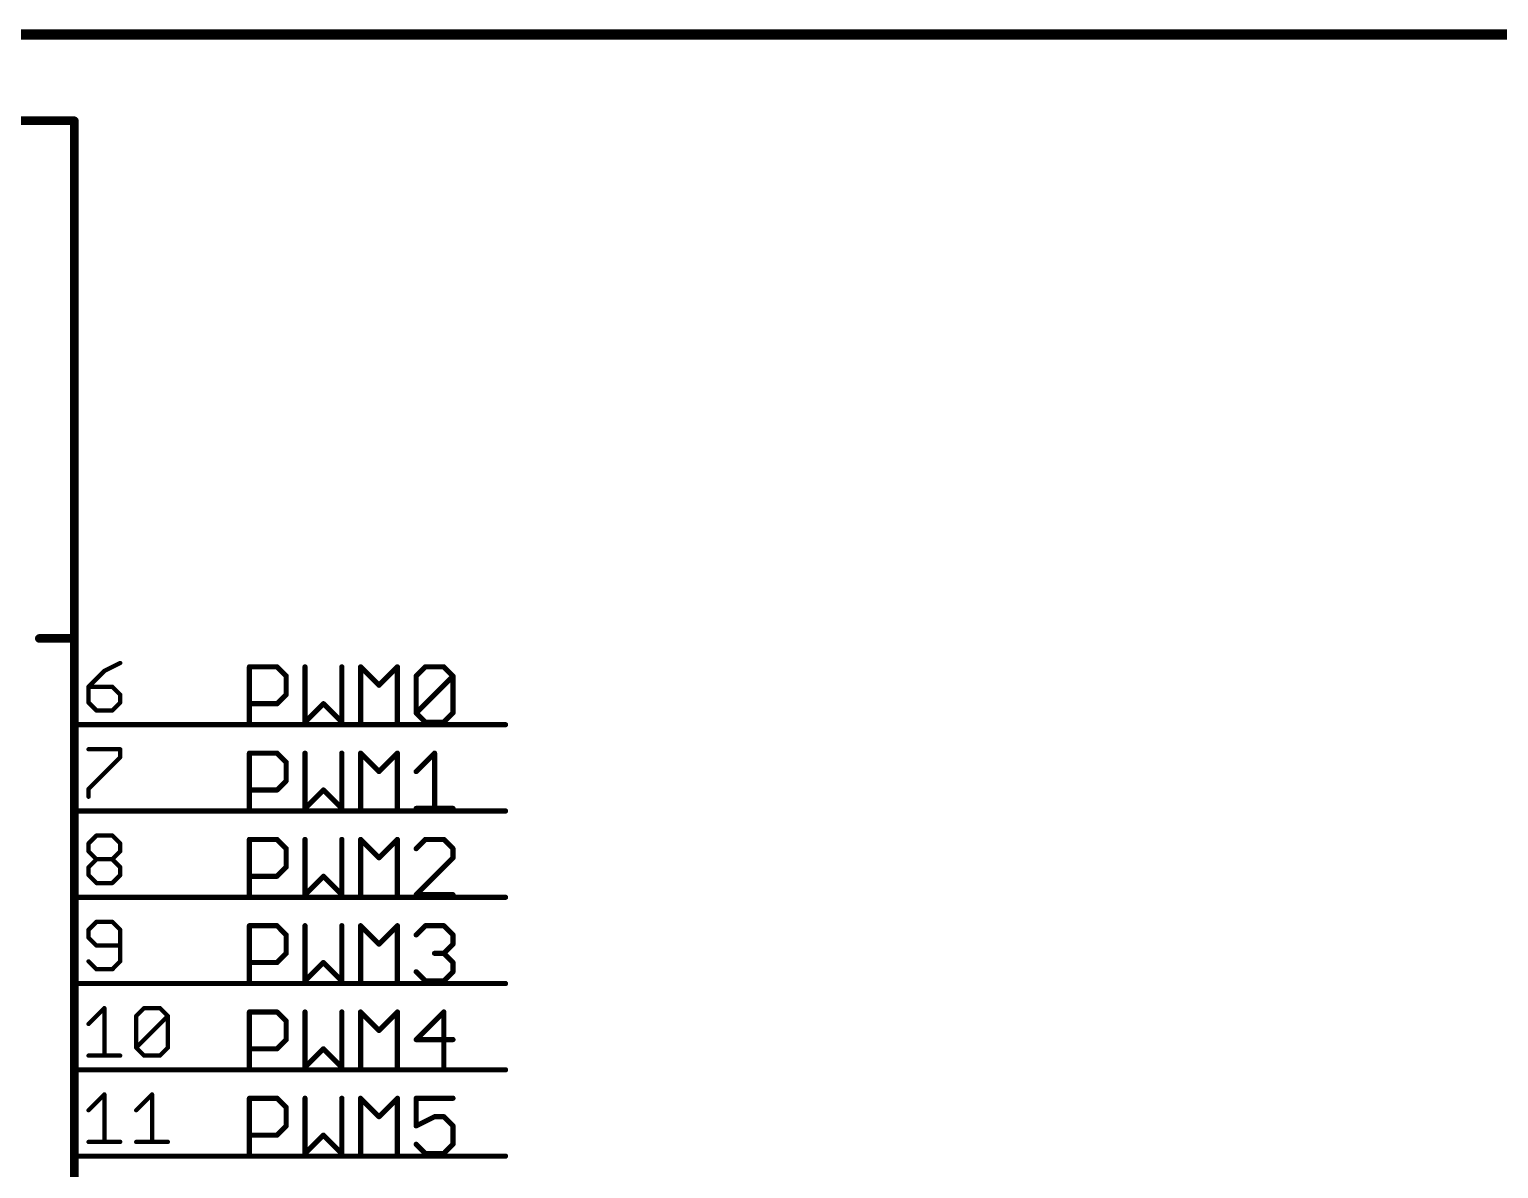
# Model space of a CAD drawing. Extents: x 0 to 264, y 0 to 182.
# Drawn here: x 148.54 to 191.81, y 146.95 to 180.49 of the extents above; entities that cross this region are included whole.
import ezdxf

# ---------------------------------------------------------------- set-up
doc = ezdxf.new("R2010")
doc.units = 0
for name, color, linetype in [('91', 122, 'CONTINUOUS'), ('94', 12, 'CONTINUOUS'), ('95', 251, 'CONTINUOUS')]:
    doc.layers.add(name, color=color, linetype=linetype)

msp = doc.modelspace()

# ---------------------------------------------------------------- linework, layer by layer
at = {"layer": '91', "const_width": 0.1524}
for points in [[(152.4, 160.02), (162.56, 160.02)], [(152.4, 157.48), (162.56, 157.48)], [(152.4, 154.94), (162.56, 154.94)], [(152.4, 152.4), (162.56, 152.4)], [(152.4, 149.86), (162.56, 149.86)], [(152.4, 147.32), (162.56, 147.32)]]:
    msp.add_lwpolyline(points, dxfattribs=at)
at = {"layer": '91', "const_width": 0.0762}
for points in [[(152.4, 160.0581, 1), (152.4, 159.9819)], [(162.56, 159.9819, 1), (162.56, 160.0581)], [(152.4, 157.5181, 1), (152.4, 157.4419)], [(162.56, 157.4419, 1), (162.56, 157.5181)], [(152.4, 154.9781, 1), (152.4, 154.9019)], [(162.56, 154.9019, 1), (162.56, 154.9781)], [(152.4, 152.4381, 1), (152.4, 152.3619)], [(162.56, 152.3619, 1), (162.56, 152.4381)], [(152.4, 149.8981, 1), (152.4, 149.8219)], [(162.56, 149.8219, 1), (162.56, 149.8981)], [(152.4, 147.3581, 1), (152.4, 147.2819)], [(162.56, 147.2819, 1), (162.56, 147.3581)]]:
    msp.add_lwpolyline(points, format="xyb", dxfattribs=at)
at = {"layer": '94'}
for points, const_width in [([(264.16, 180.34), (0, 180.34)], 0.3), ([(114.3, 177.8), (149.86, 177.8)], 0.254), ([(149.86, 162.56), (149.86, 177.8)], 0.254), ([(148.8289, 162.56), (149.86, 162.56)], 0.254), ([(149.86, 162.56), (149.86, 114.3)], 0.254), ([(152.4, 160.02), (149.86, 160.02)], 0.1524), ([(152.4, 157.48), (149.86, 157.48)], 0.1524), ([(152.4, 154.94), (149.86, 154.94)], 0.1524), ([(152.4, 152.4), (149.86, 152.4)], 0.1524), ([(152.4, 149.86), (149.86, 149.86)], 0.1524), ([(152.4, 147.32), (149.86, 147.32)], 0.1524)]:
    msp.add_lwpolyline(points, dxfattribs=dict(at, const_width=const_width))
for points, const_width in [([(149.9235, 177.8, 1), (149.7965, 177.8)], 0.127), ([(149.86, 177.7365, 1), (149.86, 177.8635)], 0.127), ([(148.8289, 162.6235, 1), (148.8289, 162.4965)], 0.127), ([(149.9235, 162.56, 1), (149.7965, 162.56)], 0.127), ([(149.7965, 162.56, 1), (149.9235, 162.56)], 0.127), ([(149.86, 162.4965, 1), (149.86, 162.6235)], 0.127), ([(149.86, 160.0581, 1), (149.86, 159.9819)], 0.0762), ([(152.4, 159.9819, 1), (152.4, 160.0581)], 0.0762), ([(149.86, 157.5181, 1), (149.86, 157.4419)], 0.0762), ([(152.4, 157.4419, 1), (152.4, 157.5181)], 0.0762), ([(149.86, 154.9781, 1), (149.86, 154.9019)], 0.0762), ([(152.4, 154.9019, 1), (152.4, 154.9781)], 0.0762), ([(149.86, 152.4381, 1), (149.86, 152.3619)], 0.0762), ([(152.4, 152.3619, 1), (152.4, 152.4381)], 0.0762), ([(149.86, 149.8981, 1), (149.86, 149.8219)], 0.0762), ([(152.4, 149.8219, 1), (152.4, 149.8981)], 0.0762), ([(149.86, 147.3581, 1), (149.86, 147.2819)], 0.0762), ([(152.4, 147.2819, 1), (152.4, 147.3581)], 0.0762)]:
    msp.add_lwpolyline(points, format="xyb", dxfattribs=dict(at, const_width=const_width))
at = {"layer": '95'}
for points, const_width in [([(151.2112, 161.8373), (150.7452, 161.6043)], 0.127), ([(150.7452, 161.6043), (150.2791, 161.1382)], 0.127), ([(155.0162, 160.0962), (155.0162, 161.7232)], 0.1524), ([(155.0162, 161.7232), (155.8297, 161.7232)], 0.1524), ([(155.8297, 161.7232), (156.1009, 161.452)], 0.1524), ([(156.1009, 161.452), (156.1009, 160.9097)], 0.1524), ([(156.6534, 161.7232), (156.6534, 160.0962)], 0.1524), ([(157.738, 160.0962), (157.738, 161.7232)], 0.1524), ([(158.2905, 160.0962), (158.2905, 161.7232)], 0.1524), ([(158.2905, 161.7232), (158.8328, 161.1809)], 0.1524), ([(158.8328, 161.1809), (159.3752, 161.7232)], 0.1524), ([(159.3752, 161.7232), (159.3752, 160.0962)], 0.1524), ([(159.9277, 161.452), (160.1988, 161.7232)], 0.1524), ([(159.9277, 160.3674), (159.9277, 161.452)], 0.1524), ([(159.9277, 160.3674), (161.0123, 161.452)], 0.1524), ([(160.1988, 161.7232), (160.7412, 161.7232)], 0.1524), ([(160.7412, 161.7232), (161.0123, 161.452)], 0.1524), ([(161.0123, 161.452), (161.0123, 160.3674)], 0.1524), ([(150.2791, 161.1382), (150.2791, 160.6721)], 0.127), ([(150.9782, 161.1382), (150.2791, 161.1382)], 0.127), ([(151.2112, 160.9052), (150.9782, 161.1382)], 0.127), ([(151.2112, 160.6721), (151.2112, 160.9052)], 0.127), ([(156.1009, 160.9097), (155.8297, 160.6385)], 0.1524), ([(150.2791, 160.6721), (150.5121, 160.4391)], 0.127), ([(150.9782, 160.4391), (151.2112, 160.6721)], 0.127), ([(155.8297, 160.6385), (155.0162, 160.6385)], 0.1524), ([(156.6534, 160.0962), (157.1957, 160.6385)], 0.1524), ([(157.1957, 160.6385), (157.738, 160.0962)], 0.1524), ([(150.5121, 160.4391), (150.9782, 160.4391)], 0.127), ([(160.1988, 160.0962), (159.9277, 160.3674)], 0.1524), ([(160.7412, 160.0962), (160.1988, 160.0962)], 0.1524), ([(161.0123, 160.3674), (160.7412, 160.0962)], 0.1524), ([(150.2791, 159.2973), (151.2112, 159.2973)], 0.127), ([(151.2112, 159.2973), (151.2112, 159.0643)], 0.127), ([(155.0162, 157.5562), (155.0162, 159.1832)], 0.1524), ([(155.0162, 159.1832), (155.8297, 159.1832)], 0.1524), ([(155.8297, 159.1832), (156.1009, 158.912)], 0.1524), ([(156.6534, 159.1832), (156.6534, 157.5562)], 0.1524), ([(157.738, 157.5562), (157.738, 159.1832)], 0.1524), ([(158.2905, 157.5562), (158.2905, 159.1832)], 0.1524), ([(158.2905, 159.1832), (158.8328, 158.6409)], 0.1524), ([(158.8328, 158.6409), (159.3752, 159.1832)], 0.1524), ([(159.3752, 159.1832), (159.3752, 157.5562)], 0.1524), ([(159.9277, 158.6409), (160.47, 159.1832)], 0.1524), ([(160.47, 159.1832), (160.47, 157.5562)], 0.1524), ([(151.2112, 159.0643), (150.2791, 158.1321)], 0.127), ([(156.1009, 158.912), (156.1009, 158.3697)], 0.1524), ([(156.1009, 158.3697), (155.8297, 158.0985)], 0.1524), ([(150.2791, 158.1321), (150.2791, 157.8991)], 0.127), ([(155.8297, 158.0985), (155.0162, 158.0985)], 0.1524), ([(156.6534, 157.5562), (157.1957, 158.0985)], 0.1524), ([(157.1957, 158.0985), (157.738, 157.5562)], 0.1524), ([(159.9277, 157.5562), (161.0123, 157.5562)], 0.1524), ([(150.2791, 156.5243), (150.5121, 156.7573)], 0.127), ([(150.5121, 156.7573), (150.9782, 156.7573)], 0.127), ([(150.9782, 156.7573), (151.2112, 156.5243)], 0.127), ([(155.0162, 155.0162), (155.0162, 156.6432)], 0.1524), ([(155.0162, 156.6432), (155.8297, 156.6432)], 0.1524), ([(155.8297, 156.6432), (156.1009, 156.372)], 0.1524), ([(156.6534, 156.6432), (156.6534, 155.0162)], 0.1524), ([(157.738, 155.0162), (157.738, 156.6432)], 0.1524), ([(158.2905, 155.0162), (158.2905, 156.6432)], 0.1524), ([(158.2905, 156.6432), (158.8328, 156.1009)], 0.1524), ([(158.8328, 156.1009), (159.3752, 156.6432)], 0.1524), ([(159.3752, 156.6432), (159.3752, 155.0162)], 0.1524), ([(160.1988, 156.6432), (159.9277, 156.372)], 0.1524), ([(160.7412, 156.6432), (160.1988, 156.6432)], 0.1524), ([(161.0123, 156.372), (160.7412, 156.6432)], 0.1524), ([(150.2791, 156.2912), (150.2791, 156.5243)], 0.127), ([(150.5121, 156.0582), (150.2791, 156.2912)], 0.127), ([(151.2112, 156.2912), (150.9782, 156.0582)], 0.127), ([(151.2112, 156.5243), (151.2112, 156.2912)], 0.127), ([(156.1009, 156.372), (156.1009, 155.8297)], 0.1524), ([(161.0123, 156.1009), (161.0123, 156.372)], 0.1524), ([(150.2791, 155.8252), (150.5121, 156.0582)], 0.127), ([(150.2791, 155.5921), (150.2791, 155.8252)], 0.127), ([(150.5121, 156.0582), (150.9782, 156.0582)], 0.127), ([(150.9782, 156.0582), (151.2112, 155.8252)], 0.127), ([(151.2112, 155.8252), (151.2112, 155.5921)], 0.127), ([(156.1009, 155.8297), (155.8297, 155.5585)], 0.1524), ([(159.9277, 155.0162), (161.0123, 156.1009)], 0.1524), ([(150.5121, 155.3591), (150.2791, 155.5921)], 0.127), ([(150.9782, 155.3591), (150.5121, 155.3591)], 0.127), ([(151.2112, 155.5921), (150.9782, 155.3591)], 0.127), ([(155.8297, 155.5585), (155.0162, 155.5585)], 0.1524), ([(156.6534, 155.0162), (157.1957, 155.5585)], 0.1524), ([(157.1957, 155.5585), (157.738, 155.0162)], 0.1524), ([(161.0123, 155.0162), (159.9277, 155.0162)], 0.1524), ([(150.5121, 154.2173), (150.2791, 153.9843)], 0.127), ([(150.2791, 153.9843), (150.2791, 153.7512)], 0.127), ([(150.9782, 154.2173), (150.5121, 154.2173)], 0.127), ([(151.2112, 153.9843), (150.9782, 154.2173)], 0.127), ([(151.2112, 153.0521), (151.2112, 153.9843)], 0.127), ([(155.0162, 152.4762), (155.0162, 154.1032)], 0.1524), ([(155.0162, 154.1032), (155.8297, 154.1032)], 0.1524), ([(155.8297, 154.1032), (156.1009, 153.832)], 0.1524), ([(156.6534, 154.1032), (156.6534, 152.4762)], 0.1524), ([(157.738, 152.4762), (157.738, 154.1032)], 0.1524), ([(158.2905, 152.4762), (158.2905, 154.1032)], 0.1524), ([(158.2905, 154.1032), (158.8328, 153.5609)], 0.1524), ([(158.8328, 153.5609), (159.3752, 154.1032)], 0.1524), ([(159.3752, 154.1032), (159.3752, 152.4762)], 0.1524), ([(159.9277, 153.832), (160.1988, 154.1032)], 0.1524), ([(160.1988, 154.1032), (160.7412, 154.1032)], 0.1524), ([(160.7412, 154.1032), (161.0123, 153.832)], 0.1524), ([(150.2791, 153.7512), (150.5121, 153.5182)], 0.127), ([(156.1009, 153.832), (156.1009, 153.2897)], 0.1524), ([(161.0123, 153.5609), (160.7412, 153.2897)], 0.1524), ([(161.0123, 153.832), (161.0123, 153.5609)], 0.1524), ([(150.5121, 153.5182), (151.2112, 153.5182)], 0.127), ([(156.1009, 153.2897), (155.8297, 153.0185)], 0.1524), ([(160.7412, 153.2897), (160.47, 153.2897)], 0.1524), ([(160.7412, 153.2897), (161.0123, 153.0185)], 0.1524), ([(150.2791, 153.0521), (150.5121, 152.8191)], 0.127), ([(150.5121, 152.8191), (150.9782, 152.8191)], 0.127), ([(150.9782, 152.8191), (151.2112, 153.0521)], 0.127), ([(155.8297, 153.0185), (155.0162, 153.0185)], 0.1524), ([(156.6534, 152.4762), (157.1957, 153.0185)], 0.1524), ([(157.1957, 153.0185), (157.738, 152.4762)], 0.1524), ([(160.1988, 152.4762), (159.9277, 152.7474)], 0.1524), ([(161.0123, 152.7474), (160.7412, 152.4762)], 0.1524), ([(161.0123, 153.0185), (161.0123, 152.7474)], 0.1524), ([(160.7412, 152.4762), (160.1988, 152.4762)], 0.1524), ([(150.2791, 151.2112), (150.7452, 151.6773)], 0.127), ([(150.7452, 151.6773), (150.7452, 150.2791)], 0.127), ([(151.6824, 151.4443), (151.9154, 151.6773)], 0.127), ([(151.6824, 150.5121), (151.6824, 151.4443)], 0.127), ([(151.6824, 150.5121), (152.6145, 151.4443)], 0.127), ([(151.9154, 151.6773), (152.3815, 151.6773)], 0.127), ([(152.3815, 151.6773), (152.6145, 151.4443)], 0.127), ([(152.6145, 151.4443), (152.6145, 150.5121)], 0.127), ([(155.0162, 149.9362), (155.0162, 151.5632)], 0.1524), ([(155.0162, 151.5632), (155.8297, 151.5632)], 0.1524), ([(155.8297, 151.5632), (156.1009, 151.292)], 0.1524), ([(156.6534, 151.5632), (156.6534, 149.9362)], 0.1524), ([(157.738, 149.9362), (157.738, 151.5632)], 0.1524), ([(158.2905, 149.9362), (158.2905, 151.5632)], 0.1524), ([(158.2905, 151.5632), (158.8328, 151.0209)], 0.1524), ([(158.8328, 151.0209), (159.3752, 151.5632)], 0.1524), ([(159.3752, 151.5632), (159.3752, 149.9362)], 0.1524), ([(160.7412, 151.5632), (159.9277, 150.7497)], 0.1524), ([(160.7412, 149.9362), (160.7412, 151.5632)], 0.1524), ([(156.1009, 151.292), (156.1009, 150.7497)], 0.1524), ([(156.1009, 150.7497), (155.8297, 150.4785)], 0.1524), ([(159.9277, 150.7497), (161.0123, 150.7497)], 0.1524), ([(150.2791, 150.2791), (151.2112, 150.2791)], 0.127), ([(151.9154, 150.2791), (151.6824, 150.5121)], 0.127), ([(152.3815, 150.2791), (151.9154, 150.2791)], 0.127), ([(152.6145, 150.5121), (152.3815, 150.2791)], 0.127), ([(155.8297, 150.4785), (155.0162, 150.4785)], 0.1524), ([(156.6534, 149.9362), (157.1957, 150.4785)], 0.1524), ([(157.1957, 150.4785), (157.738, 149.9362)], 0.1524), ([(150.2791, 148.6712), (150.7452, 149.1373)], 0.127), ([(150.7452, 149.1373), (150.7452, 147.7391)], 0.127), ([(151.6824, 148.6712), (152.1484, 149.1373)], 0.127), ([(152.1484, 149.1373), (152.1484, 147.7391)], 0.127), ([(155.0162, 147.3962), (155.0162, 149.0232)], 0.1524), ([(155.0162, 149.0232), (155.8297, 149.0232)], 0.1524), ([(155.8297, 149.0232), (156.1009, 148.752)], 0.1524), ([(156.6534, 149.0232), (156.6534, 147.3962)], 0.1524), ([(157.738, 147.3962), (157.738, 149.0232)], 0.1524), ([(158.2905, 147.3962), (158.2905, 149.0232)], 0.1524), ([(158.2905, 149.0232), (158.8328, 148.4809)], 0.1524), ([(158.8328, 148.4809), (159.3752, 149.0232)], 0.1524), ([(159.3752, 149.0232), (159.3752, 147.3962)], 0.1524), ([(161.0123, 149.0232), (159.9277, 149.0232)], 0.1524), ([(159.9277, 149.0232), (159.9277, 148.2097)], 0.1524), ([(156.1009, 148.752), (156.1009, 148.2097)], 0.1524), ([(159.9277, 148.2097), (160.47, 148.4809)], 0.1524), ([(160.47, 148.4809), (160.7412, 148.4809)], 0.1524), ([(160.7412, 148.4809), (161.0123, 148.2097)], 0.1524), ([(155.8297, 147.9385), (155.0162, 147.9385)], 0.1524), ([(156.1009, 148.2097), (155.8297, 147.9385)], 0.1524), ([(156.6534, 147.3962), (157.1957, 147.9385)], 0.1524), ([(157.1957, 147.9385), (157.738, 147.3962)], 0.1524), ([(161.0123, 148.2097), (161.0123, 147.6674)], 0.1524), ([(150.2791, 147.7391), (151.2112, 147.7391)], 0.127), ([(151.6824, 147.7391), (152.6145, 147.7391)], 0.127), ([(160.1988, 147.3962), (159.9277, 147.6674)], 0.1524), ([(161.0123, 147.6674), (160.7412, 147.3962)], 0.1524), ([(160.7412, 147.3962), (160.1988, 147.3962)], 0.1524)]:
    msp.add_lwpolyline(points, dxfattribs=dict(at, const_width=const_width))
for points, const_width in [([(151.2254, 161.8089, 1), (151.197, 161.8657)], 0.0635), ([(150.731, 161.6327, 1), (150.7594, 161.5759)], 0.0635), ([(150.7676, 161.5818, 1), (150.7227, 161.6267)], 0.0635), ([(155.0543, 161.7232, 1), (154.9781, 161.7232)], 0.0762), ([(155.0162, 161.7613, 1), (155.0162, 161.6851)], 0.0762), ([(155.8566, 161.7501, 1), (155.8028, 161.6962)], 0.0762), ([(155.8297, 161.6851, 1), (155.8297, 161.7613)], 0.0762), ([(156.139, 161.452, 1), (156.0628, 161.452)], 0.0762), ([(156.0739, 161.4251, 1), (156.1278, 161.479)], 0.0762), ([(156.6915, 161.7232, 1), (156.6153, 161.7232)], 0.0762), ([(157.7761, 161.7232, 1), (157.6999, 161.7232)], 0.0762), ([(158.3286, 161.7232, 1), (158.2524, 161.7232)], 0.0762), ([(158.3175, 161.7501, 1), (158.2636, 161.6962)], 0.0762), ([(159.4133, 161.7232, 1), (159.3371, 161.7232)], 0.0762), ([(159.4021, 161.6962, 1), (159.3482, 161.7501)], 0.0762), ([(159.9007, 161.479, 1), (159.9546, 161.4251)], 0.0762), ([(159.9658, 161.452, 1), (159.8896, 161.452)], 0.0762), ([(160.1988, 161.7613, 1), (160.1988, 161.6851)], 0.0762), ([(160.2258, 161.6962, 1), (160.1719, 161.7501)], 0.0762), ([(160.7681, 161.7501, 1), (160.7142, 161.6962)], 0.0762), ([(160.7412, 161.6851, 1), (160.7412, 161.7613)], 0.0762), ([(161.0504, 161.452, 1), (160.9742, 161.452)], 0.0762), ([(161.0393, 161.4251, 1), (160.9854, 161.479)], 0.0762), ([(160.9854, 161.4251, 1), (161.0393, 161.479)], 0.0762), ([(150.2791, 161.1699, 1), (150.2791, 161.1064)], 0.0635), ([(150.2566, 161.1606, 1), (150.3016, 161.1157)], 0.0635), ([(150.3108, 161.1382, 1), (150.2474, 161.1382)], 0.0635), ([(151.0006, 161.1606, 1), (150.9557, 161.1157)], 0.0635), ([(150.9782, 161.1064, 1), (150.9782, 161.1699)], 0.0635), ([(151.243, 160.9052, 1), (151.1795, 160.9052)], 0.0635), ([(156.1278, 160.8828, 1), (156.0739, 160.9366)], 0.0762), ([(158.8059, 161.2078, 1), (158.8598, 161.1539)], 0.0762), ([(158.8059, 161.1539, 1), (158.8598, 161.2078)], 0.0762), ([(150.3016, 160.6946, 1), (150.2566, 160.6497)], 0.0635), ([(150.2474, 160.6721, 1), (150.3108, 160.6721)], 0.0635), ([(151.1795, 160.6721, 1), (151.243, 160.6721)], 0.0635), ([(151.1888, 160.8827, 1), (151.2337, 160.9276)], 0.0635), ([(151.2337, 160.6497, 1), (151.1888, 160.6946)], 0.0635), ([(155.0162, 160.6766, 1), (155.0162, 160.6004)], 0.0762), ([(155.8028, 160.6655, 1), (155.8566, 160.6116)], 0.0762), ([(155.8297, 160.6004, 1), (155.8297, 160.6766)], 0.0762), ([(156.0628, 160.9097, 1), (156.139, 160.9097)], 0.0762), ([(157.2226, 160.6655, 1), (157.1687, 160.6116)], 0.0762), ([(157.2226, 160.6116, 1), (157.1687, 160.6655)], 0.0762), ([(150.5121, 160.4708, 1), (150.5121, 160.4074)], 0.0635), ([(150.4897, 160.4166, 1), (150.5346, 160.4616)], 0.0635), ([(150.9557, 160.4616, 1), (151.0006, 160.4166)], 0.0635), ([(150.9782, 160.4074, 1), (150.9782, 160.4708)], 0.0635), ([(154.9781, 160.0962, 1), (155.0543, 160.0962)], 0.0762), ([(156.6264, 160.1231, 1), (156.6803, 160.0693)], 0.0762), ([(156.6153, 160.0962, 1), (156.6915, 160.0962)], 0.0762), ([(157.6999, 160.0962, 1), (157.7761, 160.0962)], 0.0762), ([(157.7111, 160.0693, 1), (157.765, 160.1231)], 0.0762), ([(158.2524, 160.0962, 1), (158.3286, 160.0962)], 0.0762), ([(159.3371, 160.0962, 1), (159.4133, 160.0962)], 0.0762), ([(159.9546, 160.3943, 1), (159.9007, 160.3404)], 0.0762), ([(159.9007, 160.3943, 1), (159.9546, 160.3404)], 0.0762), ([(159.8896, 160.3674, 1), (159.9658, 160.3674)], 0.0762), ([(160.1988, 160.1343, 1), (160.1988, 160.0581)], 0.0762), ([(160.1719, 160.0693, 1), (160.2258, 160.1231)], 0.0762), ([(160.7142, 160.1231, 1), (160.7681, 160.0693)], 0.0762), ([(160.7412, 160.0581, 1), (160.7412, 160.1343)], 0.0762), ([(160.9742, 160.3674, 1), (161.0504, 160.3674)], 0.0762), ([(161.0393, 160.3404, 1), (160.9854, 160.3943)], 0.0762), ([(150.2791, 159.329, 1), (150.2791, 159.2655)], 0.0635), ([(151.243, 159.2973, 1), (151.1795, 159.2973)], 0.0635), ([(151.2112, 159.2655, 1), (151.2112, 159.329)], 0.0635), ([(155.0543, 159.1832, 1), (154.9781, 159.1832)], 0.0762), ([(155.0162, 159.2213, 1), (155.0162, 159.1451)], 0.0762), ([(155.8566, 159.2101, 1), (155.8028, 159.1562)], 0.0762), ([(155.8297, 159.1451, 1), (155.8297, 159.2213)], 0.0762), ([(156.6915, 159.1832, 1), (156.6153, 159.1832)], 0.0762), ([(157.7761, 159.1832, 1), (157.6999, 159.1832)], 0.0762), ([(158.3286, 159.1832, 1), (158.2524, 159.1832)], 0.0762), ([(158.3175, 159.2101, 1), (158.2636, 159.1562)], 0.0762), ([(159.4133, 159.1832, 1), (159.3371, 159.1832)], 0.0762), ([(159.4021, 159.1562, 1), (159.3482, 159.2101)], 0.0762), ([(160.5081, 159.1832, 1), (160.4319, 159.1832)], 0.0762), ([(160.4969, 159.1562, 1), (160.4431, 159.2101)], 0.0762), ([(151.1795, 159.0643, 1), (151.243, 159.0643)], 0.0635), ([(151.2337, 159.0418, 1), (151.1888, 159.0867)], 0.0635), ([(156.139, 158.912, 1), (156.0628, 158.912)], 0.0762), ([(156.0739, 158.8851, 1), (156.1278, 158.939)], 0.0762), ([(156.0628, 158.3697, 1), (156.139, 158.3697)], 0.0762), ([(156.1278, 158.3428, 1), (156.0739, 158.3966)], 0.0762), ([(158.8059, 158.6678, 1), (158.8598, 158.6139)], 0.0762), ([(158.8059, 158.6139, 1), (158.8598, 158.6678)], 0.0762), ([(159.9007, 158.6678, 1), (159.9546, 158.6139)], 0.0762), ([(150.2566, 158.1546, 1), (150.3016, 158.1097)], 0.0635), ([(150.3108, 158.1321, 1), (150.2474, 158.1321)], 0.0635), ([(155.0162, 158.1366, 1), (155.0162, 158.0604)], 0.0762), ([(155.8028, 158.1255, 1), (155.8566, 158.0716)], 0.0762), ([(155.8297, 158.0604, 1), (155.8297, 158.1366)], 0.0762), ([(157.2226, 158.1255, 1), (157.1687, 158.0716)], 0.0762), ([(157.2226, 158.0716, 1), (157.1687, 158.1255)], 0.0762), ([(150.2474, 157.8991, 1), (150.3108, 157.8991)], 0.0635), ([(154.9781, 157.5562, 1), (155.0543, 157.5562)], 0.0762), ([(156.6264, 157.5831, 1), (156.6803, 157.5293)], 0.0762), ([(156.6153, 157.5562, 1), (156.6915, 157.5562)], 0.0762), ([(157.6999, 157.5562, 1), (157.7761, 157.5562)], 0.0762), ([(157.7111, 157.5293, 1), (157.765, 157.5831)], 0.0762), ([(158.2524, 157.5562, 1), (158.3286, 157.5562)], 0.0762), ([(159.3371, 157.5562, 1), (159.4133, 157.5562)], 0.0762), ([(159.9277, 157.5943, 1), (159.9277, 157.5181)], 0.0762), ([(160.4319, 157.5562, 1), (160.5081, 157.5562)], 0.0762), ([(161.0123, 157.5181, 1), (161.0123, 157.5943)], 0.0762), ([(150.5121, 156.789, 1), (150.5121, 156.7255)], 0.0635), ([(150.5346, 156.7348, 1), (150.4897, 156.7797)], 0.0635), ([(151.0006, 156.7797, 1), (150.9557, 156.7348)], 0.0635), ([(150.9782, 156.7255, 1), (150.9782, 156.789)], 0.0635), ([(155.0543, 156.6432, 1), (154.9781, 156.6432)], 0.0762), ([(155.0162, 156.6813, 1), (155.0162, 156.6051)], 0.0762), ([(155.8566, 156.6701, 1), (155.8028, 156.6162)], 0.0762), ([(155.8297, 156.6051, 1), (155.8297, 156.6813)], 0.0762), ([(156.6915, 156.6432, 1), (156.6153, 156.6432)], 0.0762), ([(157.7761, 156.6432, 1), (157.6999, 156.6432)], 0.0762), ([(158.3286, 156.6432, 1), (158.2524, 156.6432)], 0.0762), ([(158.3175, 156.6701, 1), (158.2636, 156.6162)], 0.0762), ([(159.4133, 156.6432, 1), (159.3371, 156.6432)], 0.0762), ([(159.4021, 156.6162, 1), (159.3482, 156.6701)], 0.0762), ([(160.1988, 156.6813, 1), (160.1988, 156.6051)], 0.0762), ([(160.2258, 156.6162, 1), (160.1719, 156.6701)], 0.0762), ([(160.7681, 156.6701, 1), (160.7142, 156.6162)], 0.0762), ([(160.7412, 156.6051, 1), (160.7412, 156.6813)], 0.0762), ([(150.2566, 156.5467, 1), (150.3016, 156.5018)], 0.0635), ([(150.3016, 156.3137, 1), (150.2566, 156.2688)], 0.0635), ([(150.3108, 156.5243, 1), (150.2474, 156.5243)], 0.0635), ([(150.2474, 156.2912, 1), (150.3108, 156.2912)], 0.0635), ([(151.243, 156.5243, 1), (151.1795, 156.5243)], 0.0635), ([(151.1795, 156.2912, 1), (151.243, 156.2912)], 0.0635), ([(151.1888, 156.5018, 1), (151.2337, 156.5467)], 0.0635), ([(151.2337, 156.2688, 1), (151.1888, 156.3137)], 0.0635), ([(156.139, 156.372, 1), (156.0628, 156.372)], 0.0762), ([(156.0739, 156.3451, 1), (156.1278, 156.399)], 0.0762), ([(159.9007, 156.399, 1), (159.9546, 156.3451)], 0.0762), ([(161.0504, 156.372, 1), (160.9742, 156.372)], 0.0762), ([(160.9854, 156.3451, 1), (161.0393, 156.399)], 0.0762), ([(150.2566, 155.8476, 1), (150.3016, 155.8027)], 0.0635), ([(150.3108, 155.8252, 1), (150.2474, 155.8252)], 0.0635), ([(150.5121, 156.0899, 1), (150.5121, 156.0264)], 0.0635), ([(150.5346, 156.0357, 1), (150.4897, 156.0806)], 0.0635), ([(150.4897, 156.0357, 1), (150.5346, 156.0806)], 0.0635), ([(151.0006, 156.0806, 1), (150.9557, 156.0357)], 0.0635), ([(150.9557, 156.0806, 1), (151.0006, 156.0357)], 0.0635), ([(150.9782, 156.0264, 1), (150.9782, 156.0899)], 0.0635), ([(151.243, 155.8252, 1), (151.1795, 155.8252)], 0.0635), ([(151.1888, 155.8027, 1), (151.2337, 155.8476)], 0.0635), ([(156.0628, 155.8297, 1), (156.139, 155.8297)], 0.0762), ([(156.1278, 155.8028, 1), (156.0739, 155.8566)], 0.0762), ([(158.8059, 156.1278, 1), (158.8598, 156.0739)], 0.0762), ([(158.8059, 156.0739, 1), (158.8598, 156.1278)], 0.0762), ([(160.9742, 156.1009, 1), (161.0504, 156.1009)], 0.0762), ([(161.0393, 156.0739, 1), (160.9854, 156.1278)], 0.0762), ([(150.3016, 155.6146, 1), (150.2566, 155.5697)], 0.0635), ([(150.2474, 155.5921, 1), (150.3108, 155.5921)], 0.0635), ([(150.5121, 155.3909, 1), (150.5121, 155.3274)], 0.0635), ([(150.4897, 155.3366, 1), (150.5346, 155.3816)], 0.0635), ([(150.9557, 155.3816, 1), (151.0006, 155.3366)], 0.0635), ([(150.9782, 155.3274, 1), (150.9782, 155.3909)], 0.0635), ([(151.1795, 155.5921, 1), (151.243, 155.5921)], 0.0635), ([(151.2337, 155.5697, 1), (151.1888, 155.6146)], 0.0635), ([(155.0162, 155.5966, 1), (155.0162, 155.5204)], 0.0762), ([(155.8028, 155.5855, 1), (155.8566, 155.5316)], 0.0762), ([(155.8297, 155.5204, 1), (155.8297, 155.5966)], 0.0762), ([(157.2226, 155.5855, 1), (157.1687, 155.5316)], 0.0762), ([(157.2226, 155.5316, 1), (157.1687, 155.5855)], 0.0762), ([(154.9781, 155.0162, 1), (155.0543, 155.0162)], 0.0762), ([(156.6264, 155.0431, 1), (156.6803, 154.9893)], 0.0762), ([(156.6153, 155.0162, 1), (156.6915, 155.0162)], 0.0762), ([(157.6999, 155.0162, 1), (157.7761, 155.0162)], 0.0762), ([(157.7111, 154.9893, 1), (157.765, 155.0431)], 0.0762), ([(158.2524, 155.0162, 1), (158.3286, 155.0162)], 0.0762), ([(159.3371, 155.0162, 1), (159.4133, 155.0162)], 0.0762), ([(159.9277, 155.0543, 1), (159.9277, 154.9781)], 0.0762), ([(159.9007, 155.0431, 1), (159.9546, 154.9893)], 0.0762), ([(161.0123, 154.9781, 1), (161.0123, 155.0543)], 0.0762), ([(150.3108, 153.9843, 1), (150.2474, 153.9843)], 0.0635), ([(150.5121, 154.249, 1), (150.5121, 154.1855)], 0.0635), ([(150.5346, 154.1948, 1), (150.4897, 154.2397)], 0.0635), ([(151.0006, 154.2397, 1), (150.9557, 154.1948)], 0.0635), ([(150.9782, 154.1855, 1), (150.9782, 154.249)], 0.0635), ([(151.243, 153.9843, 1), (151.1795, 153.9843)], 0.0635), ([(155.0543, 154.1032, 1), (154.9781, 154.1032)], 0.0762), ([(155.0162, 154.1413, 1), (155.0162, 154.0651)], 0.0762), ([(155.8566, 154.1301, 1), (155.8028, 154.0762)], 0.0762), ([(155.8297, 154.0651, 1), (155.8297, 154.1413)], 0.0762), ([(156.6915, 154.1032, 1), (156.6153, 154.1032)], 0.0762), ([(157.7761, 154.1032, 1), (157.6999, 154.1032)], 0.0762), ([(158.3286, 154.1032, 1), (158.2524, 154.1032)], 0.0762), ([(158.3175, 154.1301, 1), (158.2636, 154.0762)], 0.0762), ([(159.4133, 154.1032, 1), (159.3371, 154.1032)], 0.0762), ([(159.4021, 154.0762, 1), (159.3482, 154.1301)], 0.0762), ([(160.1988, 154.1413, 1), (160.1988, 154.0651)], 0.0762), ([(160.2258, 154.0762, 1), (160.1719, 154.1301)], 0.0762), ([(160.7681, 154.1301, 1), (160.7142, 154.0762)], 0.0762), ([(160.7412, 154.0651, 1), (160.7412, 154.1413)], 0.0762), ([(150.2566, 154.0067, 1), (150.3016, 153.9618)], 0.0635), ([(150.3016, 153.7737, 1), (150.2566, 153.7288)], 0.0635), ([(150.2474, 153.7512, 1), (150.3108, 153.7512)], 0.0635), ([(151.1888, 153.9618, 1), (151.2337, 154.0067)], 0.0635), ([(156.139, 153.832, 1), (156.0628, 153.832)], 0.0762), ([(156.0739, 153.8051, 1), (156.1278, 153.859)], 0.0762), ([(158.8059, 153.5878, 1), (158.8598, 153.5339)], 0.0762), ([(158.8059, 153.5339, 1), (158.8598, 153.5878)], 0.0762), ([(159.9007, 153.859, 1), (159.9546, 153.8051)], 0.0762), ([(161.0504, 153.832, 1), (160.9742, 153.832)], 0.0762), ([(160.9854, 153.8051, 1), (161.0393, 153.859)], 0.0762), ([(161.0393, 153.5339, 1), (160.9854, 153.5878)], 0.0762), ([(150.5121, 153.5499, 1), (150.5121, 153.4864)], 0.0635), ([(150.4897, 153.4957, 1), (150.5346, 153.5406)], 0.0635), ([(151.2112, 153.4864, 1), (151.2112, 153.5499)], 0.0635), ([(156.0628, 153.2897, 1), (156.139, 153.2897)], 0.0762), ([(156.1278, 153.2628, 1), (156.0739, 153.3166)], 0.0762), ([(160.47, 153.3278, 1), (160.47, 153.2516)], 0.0762), ([(160.7681, 153.3166, 1), (160.7142, 153.2628)], 0.0762), ([(160.7142, 153.3166, 1), (160.7681, 153.2628)], 0.0762), ([(160.7412, 153.2516, 1), (160.7412, 153.3278)], 0.0762), ([(160.9742, 153.5609, 1), (161.0504, 153.5609)], 0.0762), ([(150.3016, 153.0746, 1), (150.2566, 153.0297)], 0.0635), ([(150.5121, 152.8509, 1), (150.5121, 152.7874)], 0.0635), ([(150.4897, 152.7966, 1), (150.5346, 152.8416)], 0.0635), ([(150.9557, 152.8416, 1), (151.0006, 152.7966)], 0.0635), ([(150.9782, 152.7874, 1), (150.9782, 152.8509)], 0.0635), ([(151.1795, 153.0521, 1), (151.243, 153.0521)], 0.0635), ([(151.2337, 153.0297, 1), (151.1888, 153.0746)], 0.0635), ([(155.0162, 153.0566, 1), (155.0162, 152.9804)], 0.0762), ([(155.8028, 153.0455, 1), (155.8566, 152.9916)], 0.0762), ([(155.8297, 152.9804, 1), (155.8297, 153.0566)], 0.0762), ([(157.2226, 153.0455, 1), (157.1687, 152.9916)], 0.0762), ([(157.2226, 152.9916, 1), (157.1687, 153.0455)], 0.0762), ([(159.9546, 152.7743, 1), (159.9007, 152.7204)], 0.0762), ([(161.0504, 153.0185, 1), (160.9742, 153.0185)], 0.0762), ([(160.9742, 152.7474, 1), (161.0504, 152.7474)], 0.0762), ([(160.9854, 152.9916, 1), (161.0393, 153.0455)], 0.0762), ([(161.0393, 152.7204, 1), (160.9854, 152.7743)], 0.0762), ([(154.9781, 152.4762, 1), (155.0543, 152.4762)], 0.0762), ([(156.6264, 152.5031, 1), (156.6803, 152.4493)], 0.0762), ([(156.6153, 152.4762, 1), (156.6915, 152.4762)], 0.0762), ([(157.6999, 152.4762, 1), (157.7761, 152.4762)], 0.0762), ([(157.7111, 152.4493, 1), (157.765, 152.5031)], 0.0762), ([(158.2524, 152.4762, 1), (158.3286, 152.4762)], 0.0762), ([(159.3371, 152.4762, 1), (159.4133, 152.4762)], 0.0762), ([(160.1988, 152.5143, 1), (160.1988, 152.4381)], 0.0762), ([(160.1719, 152.4493, 1), (160.2258, 152.5031)], 0.0762), ([(160.7142, 152.5031, 1), (160.7681, 152.4493)], 0.0762), ([(160.7412, 152.4381, 1), (160.7412, 152.5143)], 0.0762), ([(150.7769, 151.6773, 1), (150.7134, 151.6773)], 0.0635), ([(150.7676, 151.6548, 1), (150.7227, 151.6997)], 0.0635), ([(151.7141, 151.4443, 1), (151.6506, 151.4443)], 0.0635), ([(151.6599, 151.4667, 1), (151.7048, 151.4218)], 0.0635), ([(151.9154, 151.709, 1), (151.9154, 151.6455)], 0.0635), ([(151.9379, 151.6548, 1), (151.893, 151.6997)], 0.0635), ([(152.4039, 151.6997, 1), (152.359, 151.6548)], 0.0635), ([(152.3815, 151.6455, 1), (152.3815, 151.709)], 0.0635), ([(152.6463, 151.4443, 1), (152.5828, 151.4443)], 0.0635), ([(152.637, 151.4218, 1), (152.5921, 151.4667)], 0.0635), ([(152.5921, 151.4218, 1), (152.637, 151.4667)], 0.0635), ([(155.0543, 151.5632, 1), (154.9781, 151.5632)], 0.0762), ([(155.0162, 151.6013, 1), (155.0162, 151.5251)], 0.0762), ([(155.8566, 151.5901, 1), (155.8028, 151.5362)], 0.0762), ([(155.8297, 151.5251, 1), (155.8297, 151.6013)], 0.0762), ([(156.6915, 151.5632, 1), (156.6153, 151.5632)], 0.0762), ([(157.7761, 151.5632, 1), (157.6999, 151.5632)], 0.0762), ([(158.3286, 151.5632, 1), (158.2524, 151.5632)], 0.0762), ([(158.3175, 151.5901, 1), (158.2636, 151.5362)], 0.0762), ([(159.4133, 151.5632, 1), (159.3371, 151.5632)], 0.0762), ([(159.4021, 151.5362, 1), (159.3482, 151.5901)], 0.0762), ([(160.7793, 151.5632, 1), (160.7031, 151.5632)], 0.0762), ([(160.7681, 151.5362, 1), (160.7142, 151.5901)], 0.0762), ([(150.2566, 151.2337, 1), (150.3016, 151.1888)], 0.0635), ([(156.139, 151.292, 1), (156.0628, 151.292)], 0.0762), ([(156.0739, 151.2651, 1), (156.1278, 151.319)], 0.0762), ([(158.8059, 151.0478, 1), (158.8598, 150.9939)], 0.0762), ([(158.8059, 150.9939, 1), (158.8598, 151.0478)], 0.0762), ([(156.0628, 150.7497, 1), (156.139, 150.7497)], 0.0762), ([(156.1278, 150.7228, 1), (156.0739, 150.7766)], 0.0762), ([(159.9277, 150.7878, 1), (159.9277, 150.7116)], 0.0762), ([(159.9007, 150.7766, 1), (159.9546, 150.7228)], 0.0762), ([(161.0123, 150.7116, 1), (161.0123, 150.7878)], 0.0762), ([(150.2791, 150.3108, 1), (150.2791, 150.2474)], 0.0635), ([(150.7134, 150.2791, 1), (150.7769, 150.2791)], 0.0635), ([(151.2112, 150.2474, 1), (151.2112, 150.3108)], 0.0635), ([(151.7048, 150.5346, 1), (151.6599, 150.4897)], 0.0635), ([(151.6599, 150.5346, 1), (151.7048, 150.4897)], 0.0635), ([(151.6506, 150.5121, 1), (151.7141, 150.5121)], 0.0635), ([(151.9154, 150.3108, 1), (151.9154, 150.2474)], 0.0635), ([(151.893, 150.2566, 1), (151.9379, 150.3016)], 0.0635), ([(152.359, 150.3016, 1), (152.4039, 150.2566)], 0.0635), ([(152.3815, 150.2474, 1), (152.3815, 150.3108)], 0.0635), ([(152.5828, 150.5121, 1), (152.6463, 150.5121)], 0.0635), ([(152.637, 150.4897, 1), (152.5921, 150.5346)], 0.0635), ([(155.0162, 150.5166, 1), (155.0162, 150.4404)], 0.0762), ([(155.8028, 150.5055, 1), (155.8566, 150.4516)], 0.0762), ([(155.8297, 150.4404, 1), (155.8297, 150.5166)], 0.0762), ([(157.2226, 150.5055, 1), (157.1687, 150.4516)], 0.0762), ([(157.2226, 150.4516, 1), (157.1687, 150.5055)], 0.0762), ([(154.9781, 149.9362, 1), (155.0543, 149.9362)], 0.0762), ([(156.6264, 149.9631, 1), (156.6803, 149.9093)], 0.0762), ([(156.6153, 149.9362, 1), (156.6915, 149.9362)], 0.0762), ([(157.6999, 149.9362, 1), (157.7761, 149.9362)], 0.0762), ([(157.7111, 149.9093, 1), (157.765, 149.9631)], 0.0762), ([(158.2524, 149.9362, 1), (158.3286, 149.9362)], 0.0762), ([(159.3371, 149.9362, 1), (159.4133, 149.9362)], 0.0762), ([(160.7031, 149.9362, 1), (160.7793, 149.9362)], 0.0762), ([(150.7769, 149.1373, 1), (150.7134, 149.1373)], 0.0635), ([(150.7676, 149.1148, 1), (150.7227, 149.1597)], 0.0635), ([(152.1802, 149.1373, 1), (152.1167, 149.1373)], 0.0635), ([(152.1709, 149.1148, 1), (152.126, 149.1597)], 0.0635), ([(155.0543, 149.0232, 1), (154.9781, 149.0232)], 0.0762), ([(155.0162, 149.0613, 1), (155.0162, 148.9851)], 0.0762), ([(155.8566, 149.0501, 1), (155.8028, 148.9962)], 0.0762), ([(155.8297, 148.9851, 1), (155.8297, 149.0613)], 0.0762), ([(156.6915, 149.0232, 1), (156.6153, 149.0232)], 0.0762), ([(157.7761, 149.0232, 1), (157.6999, 149.0232)], 0.0762), ([(158.3286, 149.0232, 1), (158.2524, 149.0232)], 0.0762), ([(158.3175, 149.0501, 1), (158.2636, 148.9962)], 0.0762), ([(159.4133, 149.0232, 1), (159.3371, 149.0232)], 0.0762), ([(159.4021, 148.9962, 1), (159.3482, 149.0501)], 0.0762), ([(159.9277, 149.0613, 1), (159.9277, 148.9851)], 0.0762), ([(159.9658, 149.0232, 1), (159.8896, 149.0232)], 0.0762), ([(161.0123, 148.9851, 1), (161.0123, 149.0613)], 0.0762), ([(150.2566, 148.6937, 1), (150.3016, 148.6488)], 0.0635), ([(151.6599, 148.6937, 1), (151.7048, 148.6488)], 0.0635), ([(156.139, 148.752, 1), (156.0628, 148.752)], 0.0762), ([(156.0739, 148.7251, 1), (156.1278, 148.779)], 0.0762), ([(158.8059, 148.5078, 1), (158.8598, 148.4539)], 0.0762), ([(158.8059, 148.4539, 1), (158.8598, 148.5078)], 0.0762), ([(160.47, 148.519, 1), (160.47, 148.4428)], 0.0762), ([(160.487, 148.4468, 1), (160.453, 148.5149)], 0.0762), ([(160.7681, 148.5078, 1), (160.7142, 148.4539)], 0.0762), ([(160.7412, 148.4428, 1), (160.7412, 148.519)], 0.0762), ([(155.0162, 147.9766, 1), (155.0162, 147.9004)], 0.0762), ([(155.8028, 147.9655, 1), (155.8566, 147.9116)], 0.0762), ([(155.8297, 147.9004, 1), (155.8297, 147.9766)], 0.0762), ([(156.0628, 148.2097, 1), (156.139, 148.2097)], 0.0762), ([(156.1278, 148.1828, 1), (156.0739, 148.2366)], 0.0762), ([(157.2226, 147.9655, 1), (157.1687, 147.9116)], 0.0762), ([(157.2226, 147.9116, 1), (157.1687, 147.9655)], 0.0762), ([(159.9106, 148.2438, 1), (159.9447, 148.1756)], 0.0762), ([(159.8896, 148.2097, 1), (159.9658, 148.2097)], 0.0762), ([(161.0504, 148.2097, 1), (160.9742, 148.2097)], 0.0762), ([(160.9854, 148.1828, 1), (161.0393, 148.2366)], 0.0762), ([(150.2791, 147.7708, 1), (150.2791, 147.7074)], 0.0635), ([(150.7134, 147.7391, 1), (150.7769, 147.7391)], 0.0635), ([(151.2112, 147.7074, 1), (151.2112, 147.7708)], 0.0635), ([(151.6824, 147.7708, 1), (151.6824, 147.7074)], 0.0635), ([(152.1167, 147.7391, 1), (152.1802, 147.7391)], 0.0635), ([(152.6145, 147.7074, 1), (152.6145, 147.7708)], 0.0635), ([(159.9546, 147.6943, 1), (159.9007, 147.6404)], 0.0762), ([(160.9742, 147.6674, 1), (161.0504, 147.6674)], 0.0762), ([(161.0393, 147.6404, 1), (160.9854, 147.6943)], 0.0762), ([(154.9781, 147.3962, 1), (155.0543, 147.3962)], 0.0762), ([(156.6264, 147.4231, 1), (156.6803, 147.3693)], 0.0762), ([(156.6153, 147.3962, 1), (156.6915, 147.3962)], 0.0762), ([(157.6999, 147.3962, 1), (157.7761, 147.3962)], 0.0762), ([(157.7111, 147.3693, 1), (157.765, 147.4231)], 0.0762), ([(158.2524, 147.3962, 1), (158.3286, 147.3962)], 0.0762), ([(159.3371, 147.3962, 1), (159.4133, 147.3962)], 0.0762), ([(160.1988, 147.4343, 1), (160.1988, 147.3581)], 0.0762), ([(160.1719, 147.3693, 1), (160.2258, 147.4231)], 0.0762), ([(160.7142, 147.4231, 1), (160.7681, 147.3693)], 0.0762), ([(160.7412, 147.3581, 1), (160.7412, 147.4343)], 0.0762)]:
    msp.add_lwpolyline(points, format="xyb", dxfattribs=dict(at, const_width=const_width))

doc.saveas('drawing.dxf')
